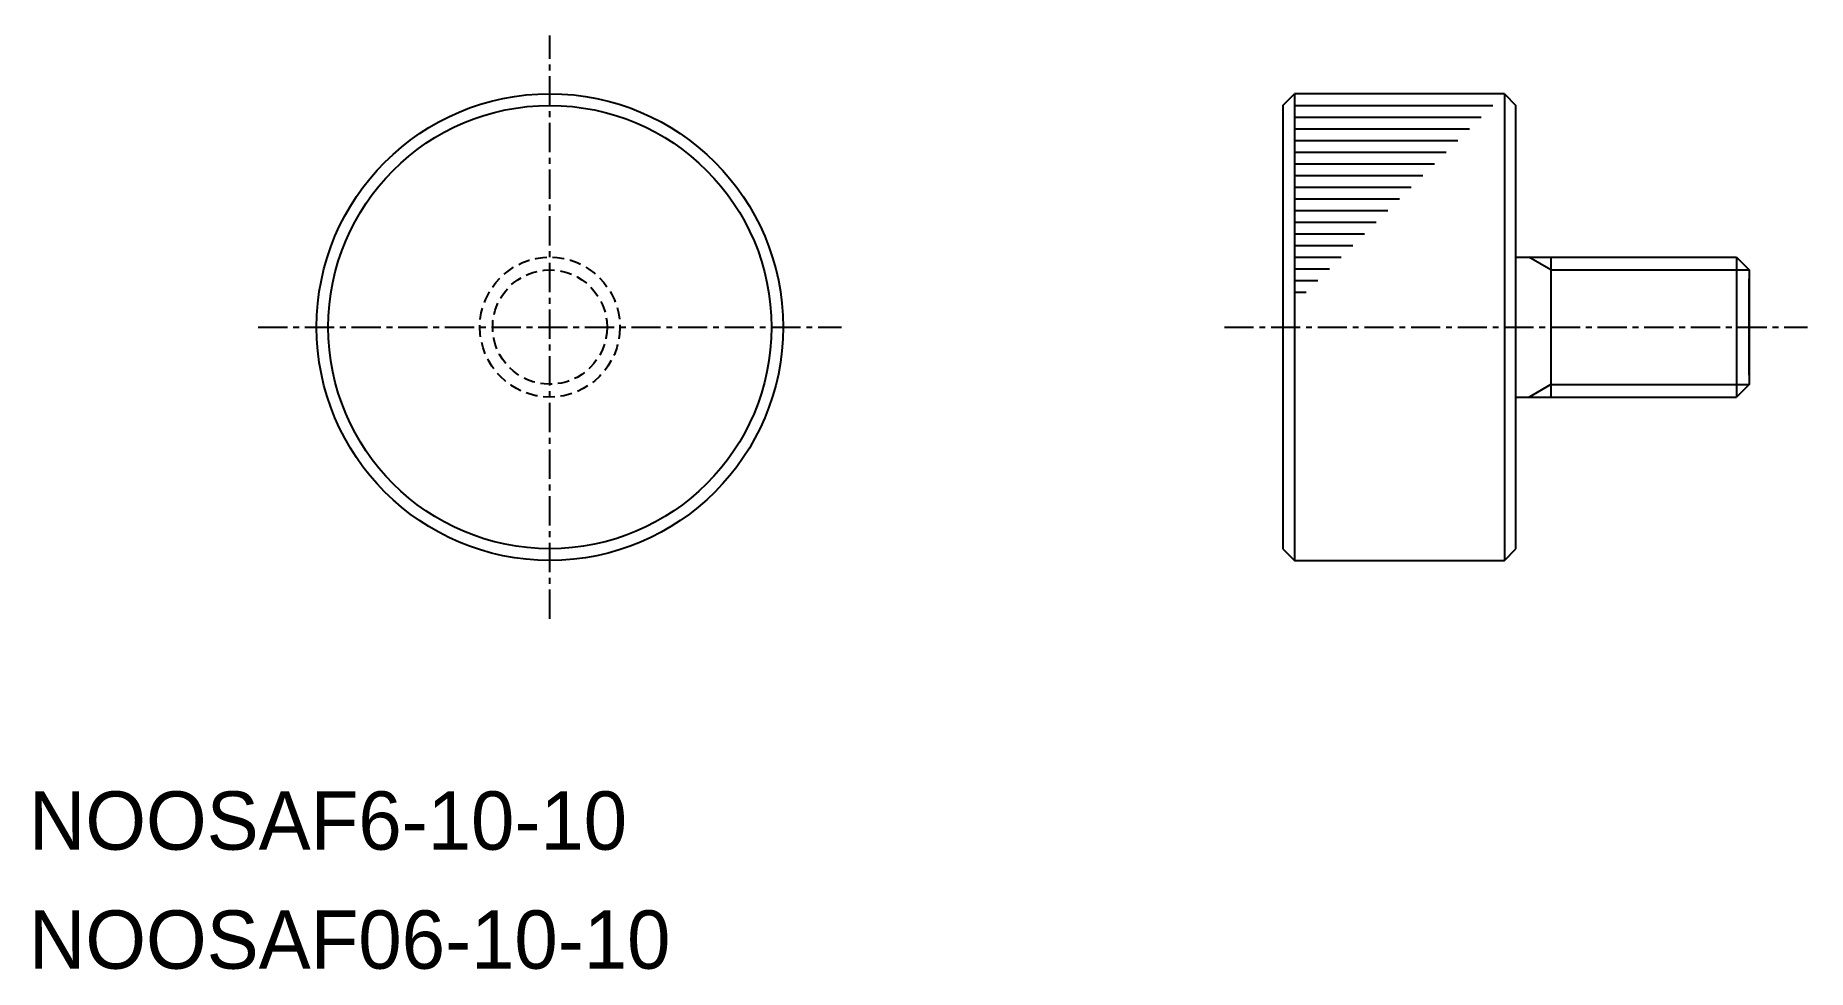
# Model space of a CAD drawing. Extents: x 0.3 to 76.2, y 0 to 40.
import ezdxf

# ---------------------------------------------------------------- set-up
doc = ezdxf.new("R2010")
doc.units = 0
doc.linetypes.add('CENTER', pattern=[2, 1.25, -0.25, 0.25, -0.25])
doc.linetypes.add('DASHED', pattern=[0.75, 0.5, -0.25])
doc.layers.get('0').update_dxf_attribs({"linetype": 'CONTINUOUS'})
doc.layers.add('CENTER', color=1, linetype='CENTER')

msp = doc.modelspace()

# ---------------------------------------------------------------- linework, layer by layer
at = {"color": 7, "linetype": 'CONTINUOUS'}
for p, q in [((53.75, 37), (54.25, 37.5)), ((54.25, 37.5), (54.25, 17.5)), ((63.25, 37.5), (54.25, 37.5)), ((63.25, 37.5), (63.25, 17.5)), ((63.25, 37.5), (63.75, 37)), ((53.75, 37), (53.75, 18)), ((54.25, 37), (62.75, 37)), ((54.25, 36.5), (62.25, 36.5)), ((63.75, 18), (63.75, 37)), ((54.25, 36), (61.75, 36)), ((54.25, 35.5), (61.25, 35.5)), ((54.25, 35), (60.75, 35)), ((54.25, 34.5), (60.25, 34.5)), ((54.25, 34), (59.75, 34)), ((54.25, 33.5), (59.25, 33.5)), ((54.25, 33), (58.75, 33)), ((54.25, 32.5), (58.25, 32.5)), ((54.25, 32), (57.75, 32)), ((54.25, 31.5), (57.25, 31.5)), ((54.25, 31), (56.75, 31)), ((54.25, 30.5), (56.25, 30.5)), ((63.75, 30.5), (73.201, 30.5)), ((65.25, 30.5), (65.25, 24.5)), ((73.201, 30.5), (73.201, 24.5)), ((73.201, 30.5), (73.75, 29.951)), ((54.25, 30), (55.75, 30)), ((73.75, 29.958), (73.75, 25.041)), ((54.25, 29.5), (55.25, 29.5)), ((54.25, 29), (54.75, 29)), ((73.75, 25.433), (73.75, 29.567)), ((63.75, 24.5), (73.208, 24.5)), ((73.75, 25.041), (73.208, 24.5)), ((53.75, 18), (54.25, 17.5)), ((54.25, 17.5), (63.25, 17.5)), ((63.25, 17.5), (63.75, 18))]:
    msp.add_line(p, q, dxfattribs=at)
at = {"color": 3, "linetype": 'CONTINUOUS'}
for p, q in [((65.25, 29.951), (64.299, 30.5)), ((65.25, 29.951), (73.75, 29.951)), ((65.25, 25.041), (64.312, 24.5)), ((65.25, 25.041), (73.75, 25.041))]:
    msp.add_line(p, q, dxfattribs=at)
at = {"color": 7, "linetype": 'CONTINUOUS'}
for radius in [10, 9.5]:
    msp.add_circle((22.329, 27.5), radius, dxfattribs=at)
at = {"color": 3, "linetype": 'DASHED'}
for radius in [3, 2.451]:
    msp.add_circle((22.329, 27.5), radius, dxfattribs=at)
at = {"layer": 'CENTER', "color": 1, "linetype": 'CENTER'}
for p, q in [((22.329, 15), (22.329, 40)), ((9.829, 27.5), (34.829, 27.5)), ((51.25, 27.5), (76.25, 27.5))]:
    msp.add_line(p, q, dxfattribs=at)

# ---------------------------------------------------------------- texts
at = {"color": 7, "linetype": 'CONTINUOUS'}
for s, p in [('NOOSAF6-10-10', (0, 5.101)), ('NOOSAF06-10-10', (0, 0))]:
    msp.add_text(s, height=2.5, dxfattribs=at).set_placement(p)

doc.saveas('drawing.dxf')
